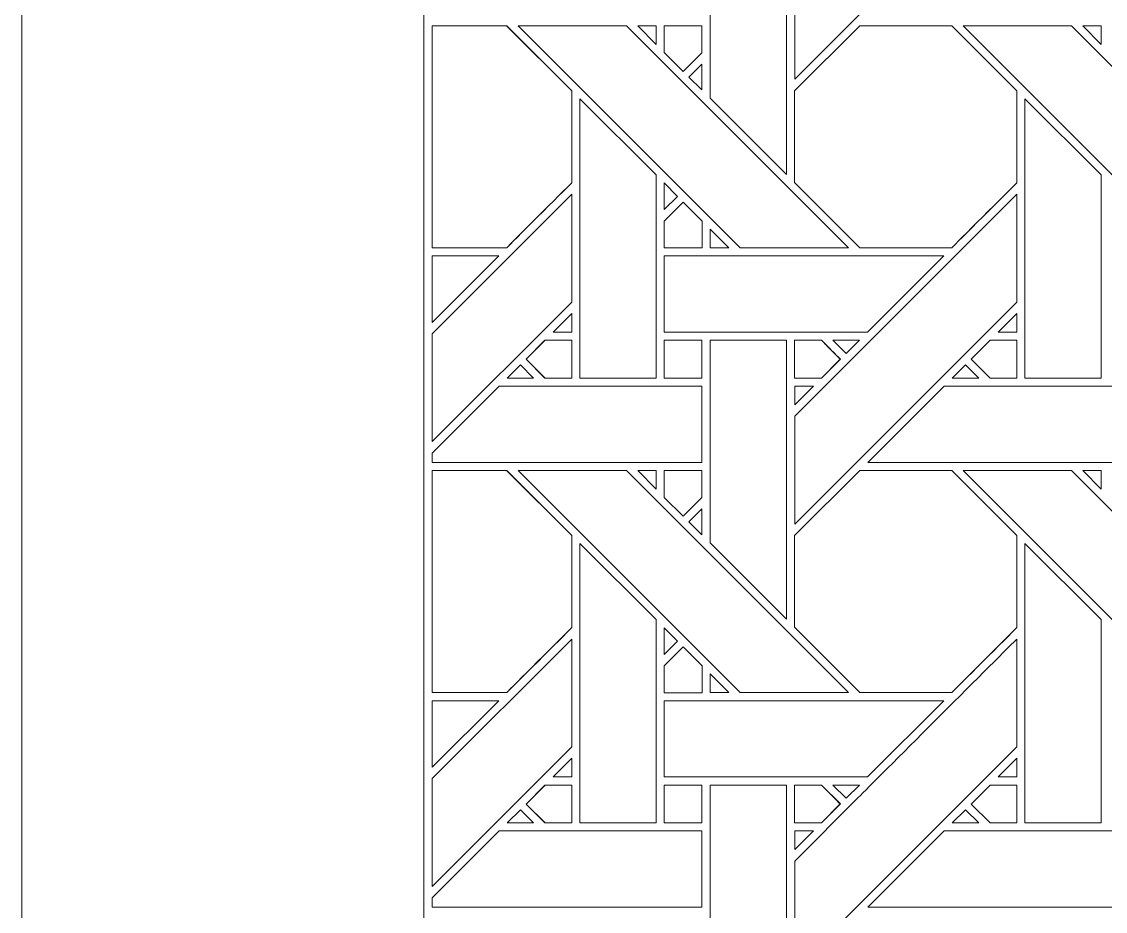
# Model space of a CAD drawing. Header units: inches. Extents: x 3.4 to 21.4, y 0.1 to 18.1.
# Drawn here: x 3.383 to 5.693, y 6.968 to 8.866 of the extents above; entities that cross this region are included whole.
import ezdxf

# ---------------------------------------------------------------- set-up
doc = ezdxf.new("R2010")
doc.units = ezdxf.units.IN
doc.header["$MEASUREMENT"] = 0
doc.layers.add('Design', color=7, linetype='Continuous', lineweight=0)

msp = doc.modelspace()

# ---------------------------------------------------------------- linework, layer by layer
at = {"layer": 'Design'}
for points, knots in [([(3.3829, 18.0948), (3.3829, 18.0948), (3.3829, 0.0948), (3.3829, 0.0948), (3.3829, 0.0948), (21.3829, 0.0948), (21.3829, 0.0948), (21.3829, 0.0948), (21.3829, 18.0948), (21.3829, 18.0948), (21.3829, 18.0948), (3.3829, 18.0948), (3.3829, 18.0948)], [0, 0, 0, 0, 1, 1, 1, 2, 2, 2, 3, 3, 3, 4, 4, 4, 4]), ([(4.2402, 17.2374), (4.2402, 17.2374), (4.2402, 0.9521), (4.2402, 0.9521), (4.2402, 0.9521), (20.5255, 0.9521), (20.5255, 0.9521), (20.5255, 0.9521), (20.5255, 17.2374), (20.5255, 17.2374), (20.5255, 17.2374), (4.2402, 17.2374), (4.2402, 17.2374)], [0, 0, 0, 0, 1, 1, 1, 2, 2, 2, 3, 3, 3, 4, 4, 4, 4]), ([(5.0306, 8.9731), (5.0306, 8.9731), (5.5042, 9.4467), (5.5042, 9.4467), (5.5042, 9.4467), (5.5042, 9.2166), (5.5042, 9.2166), (5.5042, 9.2166), (5.0306, 8.743), (5.0306, 8.743), (5.0306, 8.743), (5.0306, 8.9731), (5.0306, 8.9731)], [0, 0, 0, 0, 1, 1, 1, 2, 2, 2, 3, 3, 3, 4, 4, 4, 4]), ([(5.0134, 9.1352), (5.0134, 9.1352), (5.0134, 8.5401), (5.0134, 8.5401), (5.0134, 8.5401), (4.8505, 8.703), (4.8505, 8.703), (4.8505, 8.703), (4.8505, 9.1352), (4.8505, 9.1352), (4.8505, 9.1352), (5.0134, 9.1352), (5.0134, 9.1352)], [0, 0, 0, 0, 1, 1, 1, 2, 2, 2, 3, 3, 3, 4, 4, 4, 4]), ([(4.4166, 8.8573), (4.4166, 8.8573), (4.5554, 8.7186), (4.5554, 8.7186), (4.5554, 8.7186), (4.5554, 8.5224), (4.5554, 8.5224), (4.5376, 8.5044), (4.4256, 8.3927), (4.4167, 8.3837), (4.4167, 8.3837), (4.2579, 8.3837), (4.2579, 8.3837), (4.2579, 8.3837), (4.2579, 8.8573), (4.2579, 8.8573), (4.2579, 8.8573), (4.4166, 8.8573), (4.4166, 8.8573)], [0, 0, 0, 0, 1, 1, 1, 2, 2, 2, 3, 3, 3, 4, 4, 4, 5, 5, 5, 6, 6, 6, 6]), ([(4.4168, 8.8573), (4.4168, 8.8573), (4.5555, 8.7186), (4.5555, 8.7186), (4.5555, 8.7186), (4.5555, 8.5224), (4.5555, 8.5224), (4.5375, 8.5043), (4.4257, 8.3926), (4.4168, 8.3837), (4.4168, 8.3837), (4.2579, 8.3837), (4.2579, 8.3837), (4.2579, 8.3837), (4.2579, 8.8573), (4.2579, 8.8573), (4.2579, 8.8573), (4.4168, 8.8573), (4.4168, 8.8573)], [0, 0, 0, 0, 1, 1, 1, 2, 2, 2, 3, 3, 3, 4, 4, 4, 5, 5, 5, 6, 6, 6, 6]), ([(4.6719, 8.8573), (4.6719, 8.8573), (5.1456, 8.3837), (5.1456, 8.3837), (5.1456, 8.3837), (4.9145, 8.3837), (4.9145, 8.3837), (4.9145, 8.3837), (4.441, 8.8573), (4.441, 8.8573), (4.441, 8.8573), (4.6719, 8.8573), (4.6719, 8.8573)], [0, 0, 0, 0, 1, 1, 1, 2, 2, 2, 3, 3, 3, 4, 4, 4, 4]), ([(4.7355, 8.8573), (4.7355, 8.8573), (4.7355, 8.8175), (4.7355, 8.8175), (4.7355, 8.8175), (4.6961, 8.8573), (4.6961, 8.8573), (4.6961, 8.8573), (4.7355, 8.8573), (4.7355, 8.8573)], [0, 0, 0, 0, 1, 1, 1, 2, 2, 2, 3, 3, 3, 3]), ([(4.8328, 8.8573), (4.8328, 8.8573), (4.8328, 8.7997), (4.8328, 8.7997), (4.8328, 8.7997), (4.7929, 8.7598), (4.7929, 8.7598), (4.7929, 8.7598), (4.7526, 8.8001), (4.7526, 8.8001), (4.7526, 8.8001), (4.7526, 8.8573), (4.7526, 8.8573), (4.7526, 8.8573), (4.8328, 8.8573), (4.8328, 8.8573)], [0, 0, 0, 0, 1, 1, 1, 2, 2, 2, 3, 3, 3, 4, 4, 4, 5, 5, 5, 5]), ([(4.793, 8.7598), (4.793, 8.7598), (4.7527, 8.8001), (4.7527, 8.8001), (4.7527, 8.8001), (4.7527, 8.8573), (4.7527, 8.8573), (4.7527, 8.8573), (4.833, 8.8573), (4.833, 8.8573), (4.833, 8.8573), (4.833, 8.7997), (4.833, 8.7997), (4.833, 8.7997), (4.793, 8.7598), (4.793, 8.7598)], [0, 0, 0, 0, 1, 1, 1, 2, 2, 2, 3, 3, 3, 4, 4, 4, 5, 5, 5, 5]), ([(5.3655, 8.3837), (5.3655, 8.3837), (5.1698, 8.3837), (5.1698, 8.3837), (5.1698, 8.3837), (5.0305, 8.5229), (5.0305, 8.5229), (5.0305, 8.5229), (5.0305, 8.7186), (5.0305, 8.7186), (5.0305, 8.7186), (5.1692, 8.8573), (5.1692, 8.8573), (5.1692, 8.8573), (5.3654, 8.8573), (5.3654, 8.8573), (5.3654, 8.8573), (5.5042, 8.7186), (5.5042, 8.7186), (5.5042, 8.7186), (5.5042, 8.5224), (5.5042, 8.5224), (5.4864, 8.5044), (5.3745, 8.3927), (5.3655, 8.3837)], [0, 0, 0, 0, 1, 1, 1, 2, 2, 2, 3, 3, 3, 4, 4, 4, 5, 5, 5, 6, 6, 6, 7, 7, 7, 8, 8, 8, 8]), ([(5.0305, 8.7186), (5.0305, 8.7186), (5.1692, 8.8573), (5.1692, 8.8573), (5.1692, 8.8573), (5.3654, 8.8573), (5.3654, 8.8573), (5.3654, 8.8573), (5.5042, 8.7186), (5.5042, 8.7186), (5.5042, 8.7186), (5.5042, 8.5224), (5.5042, 8.5224), (5.4863, 8.5043), (5.3744, 8.3926), (5.3655, 8.3837), (5.3655, 8.3837), (5.1698, 8.3837), (5.1698, 8.3837), (5.1698, 8.3837), (5.0305, 8.5229), (5.0305, 8.5229), (5.0305, 8.5229), (5.0305, 8.7186), (5.0305, 8.7186)], [0, 0, 0, 0, 1, 1, 1, 2, 2, 2, 3, 3, 3, 4, 4, 4, 5, 5, 5, 6, 6, 6, 7, 7, 7, 8, 8, 8, 8]), ([(5.6207, 8.8573), (5.6207, 8.8573), (6.0943, 8.3837), (6.0943, 8.3837), (6.0943, 8.3837), (5.8633, 8.3837), (5.8633, 8.3837), (5.8633, 8.3837), (5.3897, 8.8573), (5.3897, 8.8573), (5.3897, 8.8573), (5.6207, 8.8573), (5.6207, 8.8573)], [0, 0, 0, 0, 1, 1, 1, 2, 2, 2, 3, 3, 3, 4, 4, 4, 4]), ([(5.6842, 8.8573), (5.6842, 8.8573), (5.6842, 8.8175), (5.6842, 8.8175), (5.6842, 8.8175), (5.6448, 8.8573), (5.6448, 8.8573), (5.6448, 8.8573), (5.6842, 8.8573), (5.6842, 8.8573)], [0, 0, 0, 0, 1, 1, 1, 2, 2, 2, 3, 3, 3, 3]), ([(4.833, 8.7755), (4.833, 8.7755), (4.833, 8.7203), (4.833, 8.7203), (4.833, 8.7203), (4.8052, 8.7477), (4.8052, 8.7477), (4.8052, 8.7477), (4.833, 8.7755), (4.833, 8.7755)], [0, 0, 0, 0, 1, 1, 1, 2, 2, 2, 3, 3, 3, 3]), ([(4.7354, 8.5394), (4.7354, 8.5394), (4.7354, 8.1057), (4.7354, 8.1057), (4.7354, 8.1057), (4.5727, 8.1057), (4.5727, 8.1057), (4.5727, 8.1057), (4.5727, 8.7015), (4.5727, 8.7015), (4.5727, 8.7015), (4.7354, 8.5394), (4.7354, 8.5394)], [0, 0, 0, 0, 1, 1, 1, 2, 2, 2, 3, 3, 3, 4, 4, 4, 4]), ([(5.6841, 8.5394), (5.6841, 8.5394), (5.6841, 8.1057), (5.6841, 8.1057), (5.6841, 8.1057), (5.5214, 8.1057), (5.5214, 8.1057), (5.5214, 8.1057), (5.5214, 8.7015), (5.5214, 8.7015), (5.5214, 8.7015), (5.6841, 8.5394), (5.6841, 8.5394)], [0, 0, 0, 0, 1, 1, 1, 2, 2, 2, 3, 3, 3, 4, 4, 4, 4]), ([(4.7527, 8.4651), (4.7527, 8.4651), (4.7527, 8.5219), (4.7527, 8.5219), (4.7527, 8.5219), (4.7809, 8.4933), (4.7809, 8.4933), (4.7809, 8.4933), (4.7527, 8.4651), (4.7527, 8.4651)], [0, 0, 0, 0, 1, 1, 1, 2, 2, 2, 3, 3, 3, 3]), ([(4.5555, 8.498), (4.5555, 8.498), (4.5555, 8.2679), (4.5555, 8.2679), (4.5555, 8.2679), (4.2579, 7.9703), (4.2579, 7.9703), (4.2579, 7.9703), (4.2579, 8.2002), (4.2579, 8.2002), (4.2579, 8.2002), (4.5555, 8.498), (4.5555, 8.498)], [0, 0, 0, 0, 1, 1, 1, 2, 2, 2, 3, 3, 3, 4, 4, 4, 4]), ([(4.7526, 8.3835), (4.7526, 8.3835), (4.7526, 8.4407), (4.7526, 8.4407), (4.7526, 8.4407), (4.7929, 8.4811), (4.7929, 8.4811), (4.7929, 8.4811), (4.8332, 8.4407), (4.8332, 8.4407), (4.8332, 8.4407), (4.8332, 8.3835), (4.8332, 8.3835), (4.8332, 8.3835), (4.7526, 8.3835), (4.7526, 8.3835)], [0, 0, 0, 0, 1, 1, 1, 2, 2, 2, 3, 3, 3, 4, 4, 4, 5, 5, 5, 5]), ([(4.7931, 8.4811), (4.7931, 8.4811), (4.8334, 8.4407), (4.8334, 8.4407), (4.8334, 8.4407), (4.8334, 8.3834), (4.8334, 8.3834), (4.8334, 8.3834), (4.7527, 8.3834), (4.7527, 8.3834), (4.7527, 8.3834), (4.7527, 8.4407), (4.7527, 8.4407), (4.7527, 8.4407), (4.7931, 8.4811), (4.7931, 8.4811)], [0, 0, 0, 0, 1, 1, 1, 2, 2, 2, 3, 3, 3, 4, 4, 4, 5, 5, 5, 5]), ([(5.0306, 8.0244), (5.0306, 8.0244), (5.5042, 8.498), (5.5042, 8.498), (5.5042, 8.498), (5.5042, 8.2679), (5.5042, 8.2679), (5.5042, 8.2679), (5.0306, 7.7943), (5.0306, 7.7943), (5.0306, 7.7943), (5.0306, 8.0244), (5.0306, 8.0244)], [0, 0, 0, 0, 1, 1, 1, 2, 2, 2, 3, 3, 3, 4, 4, 4, 4]), ([(4.8506, 8.3837), (4.8506, 8.3837), (4.8506, 8.4235), (4.8506, 8.4235), (4.8506, 8.4235), (4.8903, 8.3837), (4.8903, 8.3837), (4.8903, 8.3837), (4.8506, 8.3837), (4.8506, 8.3837)], [0, 0, 0, 0, 1, 1, 1, 2, 2, 2, 3, 3, 3, 3]), ([(4.3997, 8.3664), (4.3997, 8.3664), (4.2579, 8.2246), (4.2579, 8.2246), (4.2579, 8.2246), (4.2579, 8.3664), (4.2579, 8.3664), (4.2579, 8.3664), (4.3997, 8.3664), (4.3997, 8.3664)], [0, 0, 0, 0, 1, 1, 1, 2, 2, 2, 3, 3, 3, 3]), ([(4.7527, 8.2037), (4.7527, 8.2037), (4.7527, 8.3664), (4.7527, 8.3664), (4.7527, 8.3664), (5.3484, 8.3664), (5.3484, 8.3664), (5.3484, 8.3664), (5.1857, 8.2037), (5.1857, 8.2037), (5.1857, 8.2037), (4.7527, 8.2037), (4.7527, 8.2037)], [0, 0, 0, 0, 1, 1, 1, 2, 2, 2, 3, 3, 3, 4, 4, 4, 4]), ([(4.5158, 8.2038), (4.5158, 8.2038), (4.5555, 8.2435), (4.5555, 8.2435), (4.5555, 8.2435), (4.5555, 8.2038), (4.5555, 8.2038), (4.5555, 8.2038), (4.5158, 8.2038), (4.5158, 8.2038)], [0, 0, 0, 0, 1, 1, 1, 2, 2, 2, 3, 3, 3, 3]), ([(5.4645, 8.2038), (5.4645, 8.2038), (5.5042, 8.2435), (5.5042, 8.2435), (5.5042, 8.2435), (5.5042, 8.2038), (5.5042, 8.2038), (5.5042, 8.2038), (5.4645, 8.2038), (5.4645, 8.2038)], [0, 0, 0, 0, 1, 1, 1, 2, 2, 2, 3, 3, 3, 3]), ([(4.4983, 8.1057), (4.4983, 8.1057), (4.4579, 8.1461), (4.4579, 8.1461), (4.4579, 8.1461), (4.4983, 8.1865), (4.4983, 8.1865), (4.4983, 8.1865), (4.5554, 8.1865), (4.5554, 8.1865), (4.5554, 8.1865), (4.5554, 8.1057), (4.5554, 8.1057), (4.5554, 8.1057), (4.4983, 8.1057), (4.4983, 8.1057)], [0, 0, 0, 0, 1, 1, 1, 2, 2, 2, 3, 3, 3, 4, 4, 4, 5, 5, 5, 5]), ([(4.5555, 8.1865), (4.5555, 8.1865), (4.5555, 8.1057), (4.5555, 8.1057), (4.5555, 8.1057), (4.4984, 8.1057), (4.4984, 8.1057), (4.4984, 8.1057), (4.4581, 8.1461), (4.4581, 8.1461), (4.4581, 8.1461), (4.4985, 8.1865), (4.4985, 8.1865), (4.4985, 8.1865), (4.5555, 8.1865), (4.5555, 8.1865)], [0, 0, 0, 0, 1, 1, 1, 2, 2, 2, 3, 3, 3, 4, 4, 4, 5, 5, 5, 5]), ([(4.7526, 8.1865), (4.7526, 8.1865), (4.8328, 8.1865), (4.8328, 8.1865), (4.8328, 8.1865), (4.8328, 8.1057), (4.8328, 8.1057), (4.8328, 8.1057), (4.7526, 8.1057), (4.7526, 8.1057), (4.7526, 8.1057), (4.7526, 8.1865), (4.7526, 8.1865)], [0, 0, 0, 0, 1, 1, 1, 2, 2, 2, 3, 3, 3, 4, 4, 4, 4]), ([(4.833, 8.1865), (4.833, 8.1865), (4.833, 8.1057), (4.833, 8.1057), (4.833, 8.1057), (4.7527, 8.1057), (4.7527, 8.1057), (4.7527, 8.1057), (4.7527, 8.1865), (4.7527, 8.1865), (4.7527, 8.1865), (4.833, 8.1865), (4.833, 8.1865)], [0, 0, 0, 0, 1, 1, 1, 2, 2, 2, 3, 3, 3, 4, 4, 4, 4]), ([(5.0134, 8.1865), (5.0134, 8.1865), (5.0134, 7.5914), (5.0134, 7.5914), (5.0134, 7.5914), (4.8505, 7.7543), (4.8505, 7.7543), (4.8505, 7.7543), (4.8505, 8.1865), (4.8505, 8.1865), (4.8505, 8.1865), (5.0134, 8.1865), (5.0134, 8.1865)], [0, 0, 0, 0, 1, 1, 1, 2, 2, 2, 3, 3, 3, 4, 4, 4, 4]), ([(5.0305, 8.1057), (5.0305, 8.1057), (5.0305, 8.1865), (5.0305, 8.1865), (5.0305, 8.1865), (5.0876, 8.1865), (5.0876, 8.1865), (5.0927, 8.1813), (5.1234, 8.1505), (5.1278, 8.1461), (5.1278, 8.1461), (5.0875, 8.1057), (5.0875, 8.1057), (5.0875, 8.1057), (5.0305, 8.1057), (5.0305, 8.1057)], [0, 0, 0, 0, 1, 1, 1, 2, 2, 2, 3, 3, 3, 4, 4, 4, 5, 5, 5, 5]), ([(5.1136, 8.1605), (5.1136, 8.1605), (5.128, 8.1461), (5.128, 8.1461), (5.128, 8.1461), (5.0875, 8.1057), (5.0875, 8.1057), (5.0875, 8.1057), (5.0305, 8.1057), (5.0305, 8.1057), (5.0305, 8.1057), (5.0305, 8.1865), (5.0305, 8.1865), (5.0305, 8.1865), (5.0876, 8.1865), (5.0876, 8.1865), (5.0932, 8.1809), (5.1039, 8.1702), (5.1136, 8.1605)], [0, 0, 0, 0, 1, 1, 1, 2, 2, 2, 3, 3, 3, 4, 4, 4, 5, 5, 5, 6, 6, 6, 6]), ([(5.112, 8.1865), (5.112, 8.1865), (5.1685, 8.1865), (5.1685, 8.1865), (5.1685, 8.1865), (5.1402, 8.1583), (5.1402, 8.1583), (5.1402, 8.1583), (5.112, 8.1865), (5.112, 8.1865)], [0, 0, 0, 0, 1, 1, 1, 2, 2, 2, 3, 3, 3, 3]), ([(5.4471, 8.1057), (5.4471, 8.1057), (5.4067, 8.1461), (5.4067, 8.1461), (5.4067, 8.1461), (5.4471, 8.1865), (5.4471, 8.1865), (5.4471, 8.1865), (5.5042, 8.1865), (5.5042, 8.1865), (5.5042, 8.1865), (5.5042, 8.1057), (5.5042, 8.1057), (5.5042, 8.1057), (5.4471, 8.1057), (5.4471, 8.1057)], [0, 0, 0, 0, 1, 1, 1, 2, 2, 2, 3, 3, 3, 4, 4, 4, 5, 5, 5, 5]), ([(5.4067, 8.1461), (5.4067, 8.1461), (5.4471, 8.1865), (5.4471, 8.1865), (5.4471, 8.1865), (5.5042, 8.1865), (5.5042, 8.1865), (5.5042, 8.1865), (5.5042, 8.1057), (5.5042, 8.1057), (5.5042, 8.1057), (5.4471, 8.1057), (5.4471, 8.1057), (5.4471, 8.1057), (5.4067, 8.1461), (5.4067, 8.1461)], [0, 0, 0, 0, 1, 1, 1, 2, 2, 2, 3, 3, 3, 4, 4, 4, 5, 5, 5, 5]), ([(4.4742, 8.1057), (4.4742, 8.1057), (4.4177, 8.1057), (4.4177, 8.1057), (4.4177, 8.1057), (4.4459, 8.1339), (4.4459, 8.1339), (4.4459, 8.1339), (4.4742, 8.1057), (4.4742, 8.1057)], [0, 0, 0, 0, 1, 1, 1, 2, 2, 2, 3, 3, 3, 3]), ([(5.4229, 8.1057), (5.4229, 8.1057), (5.3664, 8.1057), (5.3664, 8.1057), (5.3664, 8.1057), (5.3947, 8.1339), (5.3947, 8.1339), (5.3947, 8.1339), (5.4229, 8.1057), (5.4229, 8.1057)], [0, 0, 0, 0, 1, 1, 1, 2, 2, 2, 3, 3, 3, 3]), ([(4.2579, 7.9459), (4.2579, 7.9459), (4.4005, 8.0885), (4.4005, 8.0885), (4.4005, 8.0885), (4.833, 8.0885), (4.833, 8.0885), (4.833, 8.0885), (4.833, 7.9257), (4.833, 7.9257), (4.833, 7.9257), (4.2579, 7.9257), (4.2579, 7.9257), (4.2579, 7.9257), (4.2579, 7.9459), (4.2579, 7.9459)], [0, 0, 0, 0, 1, 1, 1, 2, 2, 2, 3, 3, 3, 4, 4, 4, 5, 5, 5, 5]), ([(5.0704, 8.0885), (5.0704, 8.0885), (5.0306, 8.0487), (5.0306, 8.0487), (5.0306, 8.0487), (5.0306, 8.0885), (5.0306, 8.0885), (5.0306, 8.0885), (5.0704, 8.0885), (5.0704, 8.0885)], [0, 0, 0, 0, 1, 1, 1, 2, 2, 2, 3, 3, 3, 3]), ([(5.3493, 8.0885), (5.3493, 8.0885), (5.7817, 8.0885), (5.7817, 8.0885), (5.7817, 8.0885), (5.7817, 7.9257), (5.7817, 7.9257), (5.7817, 7.9257), (5.1864, 7.9257), (5.1864, 7.9257), (5.1864, 7.9257), (5.3493, 8.0885), (5.3493, 8.0885)], [0, 0, 0, 0, 1, 1, 1, 2, 2, 2, 3, 3, 3, 4, 4, 4, 4]), ([(4.4166, 7.9086), (4.4166, 7.9086), (4.5554, 7.7699), (4.5554, 7.7699), (4.5554, 7.7699), (4.5554, 7.5736), (4.5554, 7.5736), (4.5376, 7.5557), (4.4256, 7.444), (4.4167, 7.435), (4.4167, 7.435), (4.2579, 7.435), (4.2579, 7.435), (4.2579, 7.435), (4.2579, 7.9086), (4.2579, 7.9086), (4.2579, 7.9086), (4.4166, 7.9086), (4.4166, 7.9086)], [0, 0, 0, 0, 1, 1, 1, 2, 2, 2, 3, 3, 3, 4, 4, 4, 5, 5, 5, 6, 6, 6, 6]), ([(4.4168, 7.9086), (4.4168, 7.9086), (4.5555, 7.7699), (4.5555, 7.7699), (4.5555, 7.7699), (4.5555, 7.5737), (4.5555, 7.5737), (4.5376, 7.5556), (4.4257, 7.4439), (4.4168, 7.435), (4.4168, 7.435), (4.2579, 7.435), (4.2579, 7.435), (4.2579, 7.435), (4.2579, 7.9086), (4.2579, 7.9086), (4.2579, 7.9086), (4.4168, 7.9086), (4.4168, 7.9086)], [0, 0, 0, 0, 1, 1, 1, 2, 2, 2, 3, 3, 3, 4, 4, 4, 5, 5, 5, 6, 6, 6, 6]), ([(4.6719, 7.9086), (4.6719, 7.9086), (5.1456, 7.435), (5.1456, 7.435), (5.1456, 7.435), (4.9145, 7.435), (4.9145, 7.435), (4.9145, 7.435), (4.441, 7.9086), (4.441, 7.9086), (4.441, 7.9086), (4.6719, 7.9086), (4.6719, 7.9086)], [0, 0, 0, 0, 1, 1, 1, 2, 2, 2, 3, 3, 3, 4, 4, 4, 4]), ([(4.7355, 7.9086), (4.7355, 7.9086), (4.7355, 7.8688), (4.7355, 7.8688), (4.7355, 7.8688), (4.6961, 7.9086), (4.6961, 7.9086), (4.6961, 7.9086), (4.7355, 7.9086), (4.7355, 7.9086)], [0, 0, 0, 0, 1, 1, 1, 2, 2, 2, 3, 3, 3, 3]), ([(4.8328, 7.9086), (4.8328, 7.9086), (4.8328, 7.851), (4.8328, 7.851), (4.8328, 7.851), (4.7929, 7.811), (4.7929, 7.811), (4.7929, 7.811), (4.7526, 7.8514), (4.7526, 7.8514), (4.7526, 7.8514), (4.7526, 7.9086), (4.7526, 7.9086), (4.7526, 7.9086), (4.8328, 7.9086), (4.8328, 7.9086)], [0, 0, 0, 0, 1, 1, 1, 2, 2, 2, 3, 3, 3, 4, 4, 4, 5, 5, 5, 5]), ([(4.793, 7.8111), (4.793, 7.8111), (4.7527, 7.8514), (4.7527, 7.8514), (4.7527, 7.8514), (4.7527, 7.9086), (4.7527, 7.9086), (4.7527, 7.9086), (4.833, 7.9086), (4.833, 7.9086), (4.833, 7.9086), (4.833, 7.851), (4.833, 7.851), (4.833, 7.851), (4.793, 7.8111), (4.793, 7.8111)], [0, 0, 0, 0, 1, 1, 1, 2, 2, 2, 3, 3, 3, 4, 4, 4, 5, 5, 5, 5]), ([(5.0305, 7.5742), (5.0305, 7.5742), (5.0305, 7.7699), (5.0305, 7.7699), (5.0305, 7.7699), (5.1692, 7.9086), (5.1692, 7.9086), (5.1692, 7.9086), (5.3654, 7.9086), (5.3654, 7.9086), (5.3654, 7.9086), (5.5042, 7.7699), (5.5042, 7.7699), (5.5042, 7.7699), (5.5042, 7.5737), (5.5042, 7.5737), (5.4864, 7.5557), (5.3744, 7.444), (5.3655, 7.435), (5.3655, 7.435), (5.1697, 7.435), (5.1697, 7.435), (5.1697, 7.435), (5.0305, 7.5742), (5.0305, 7.5742)], [0, 0, 0, 0, 1, 1, 1, 2, 2, 2, 3, 3, 3, 4, 4, 4, 5, 5, 5, 6, 6, 6, 7, 7, 7, 8, 8, 8, 8]), ([(5.0305, 7.7699), (5.0305, 7.7699), (5.1692, 7.9086), (5.1692, 7.9086), (5.1692, 7.9086), (5.3654, 7.9086), (5.3654, 7.9086), (5.3654, 7.9086), (5.5042, 7.7699), (5.5042, 7.7699), (5.5042, 7.7699), (5.5042, 7.5737), (5.5042, 7.5737), (5.4859, 7.5553), (5.3741, 7.4436), (5.3655, 7.435), (5.3655, 7.435), (5.1698, 7.435), (5.1698, 7.435), (5.1698, 7.435), (5.0305, 7.5742), (5.0305, 7.5742), (5.0305, 7.5742), (5.0305, 7.7699), (5.0305, 7.7699)], [0, 0, 0, 0, 1, 1, 1, 2, 2, 2, 3, 3, 3, 4, 4, 4, 5, 5, 5, 6, 6, 6, 7, 7, 7, 8, 8, 8, 8]), ([(5.6207, 7.9086), (5.6207, 7.9086), (6.0943, 7.435), (6.0943, 7.435), (6.0943, 7.435), (5.8633, 7.435), (5.8633, 7.435), (5.8633, 7.435), (5.3897, 7.9086), (5.3897, 7.9086), (5.3897, 7.9086), (5.6207, 7.9086), (5.6207, 7.9086)], [0, 0, 0, 0, 1, 1, 1, 2, 2, 2, 3, 3, 3, 4, 4, 4, 4]), ([(5.6842, 7.9086), (5.6842, 7.9086), (5.6842, 7.8688), (5.6842, 7.8688), (5.6842, 7.8688), (5.6448, 7.9086), (5.6448, 7.9086), (5.6448, 7.9086), (5.6842, 7.9086), (5.6842, 7.9086)], [0, 0, 0, 0, 1, 1, 1, 2, 2, 2, 3, 3, 3, 3]), ([(4.833, 7.8268), (4.833, 7.8268), (4.833, 7.7716), (4.833, 7.7716), (4.833, 7.7716), (4.8052, 7.799), (4.8052, 7.799), (4.8052, 7.799), (4.833, 7.8268), (4.833, 7.8268)], [0, 0, 0, 0, 1, 1, 1, 2, 2, 2, 3, 3, 3, 3]), ([(4.7354, 7.5906), (4.7354, 7.5906), (4.7354, 7.157), (4.7354, 7.157), (4.7354, 7.157), (4.5727, 7.157), (4.5727, 7.157), (4.5727, 7.157), (4.5727, 7.7528), (4.5727, 7.7528), (4.5727, 7.7528), (4.7354, 7.5906), (4.7354, 7.5906)], [0, 0, 0, 0, 1, 1, 1, 2, 2, 2, 3, 3, 3, 4, 4, 4, 4]), ([(5.6841, 7.5906), (5.6841, 7.5906), (5.6841, 7.157), (5.6841, 7.157), (5.6841, 7.157), (5.5214, 7.157), (5.5214, 7.157), (5.5214, 7.157), (5.5214, 7.7528), (5.5214, 7.7528), (5.5214, 7.7528), (5.6841, 7.5906), (5.6841, 7.5906)], [0, 0, 0, 0, 1, 1, 1, 2, 2, 2, 3, 3, 3, 4, 4, 4, 4]), ([(4.7527, 7.5164), (4.7527, 7.5164), (4.7527, 7.5732), (4.7527, 7.5732), (4.7527, 7.5732), (4.7809, 7.5446), (4.7809, 7.5446), (4.7809, 7.5446), (4.7527, 7.5164), (4.7527, 7.5164)], [0, 0, 0, 0, 1, 1, 1, 2, 2, 2, 3, 3, 3, 3]), ([(4.5555, 7.5492), (4.5555, 7.5492), (4.5555, 7.3192), (4.5555, 7.3192), (4.5555, 7.3192), (4.2579, 7.0215), (4.2579, 7.0215), (4.2579, 7.0215), (4.2579, 7.2515), (4.2579, 7.2515), (4.2579, 7.2515), (4.5555, 7.5492), (4.5555, 7.5492)], [0, 0, 0, 0, 1, 1, 1, 2, 2, 2, 3, 3, 3, 4, 4, 4, 4]), ([(4.7526, 7.4347), (4.7526, 7.4347), (4.7526, 7.492), (4.7526, 7.492), (4.7526, 7.492), (4.7929, 7.5323), (4.7929, 7.5323), (4.7929, 7.5323), (4.8332, 7.492), (4.8332, 7.492), (4.8332, 7.492), (4.8332, 7.4347), (4.8332, 7.4347), (4.8332, 7.4347), (4.7526, 7.4347), (4.7526, 7.4347)], [0, 0, 0, 0, 1, 1, 1, 2, 2, 2, 3, 3, 3, 4, 4, 4, 5, 5, 5, 5]), ([(4.7931, 7.5323), (4.7931, 7.5323), (4.8334, 7.492), (4.8334, 7.492), (4.8334, 7.492), (4.8334, 7.4347), (4.8334, 7.4347), (4.8334, 7.4347), (4.7527, 7.4347), (4.7527, 7.4347), (4.7527, 7.4347), (4.7527, 7.492), (4.7527, 7.492), (4.7527, 7.492), (4.7931, 7.5323), (4.7931, 7.5323)], [0, 0, 0, 0, 1, 1, 1, 2, 2, 2, 3, 3, 3, 4, 4, 4, 5, 5, 5, 5]), ([(5.1662, 7.2113), (5.2075, 7.2523), (5.4477, 7.4927), (5.5042, 7.5492), (5.5042, 7.5492), (5.5042, 7.3192), (5.5042, 7.3192), (5.5042, 7.3192), (5.0306, 6.8455), (5.0306, 6.8455), (5.0306, 6.8455), (5.0306, 7.0756), (5.0306, 7.0756), (5.0306, 7.0756), (5.1662, 7.2113), (5.1662, 7.2113)], [0, 0, 0, 0, 1, 1, 1, 2, 2, 2, 3, 3, 3, 4, 4, 4, 5, 5, 5, 5]), ([(4.8506, 7.4349), (4.8506, 7.4349), (4.8506, 7.4747), (4.8506, 7.4747), (4.8506, 7.4747), (4.8904, 7.4349), (4.8904, 7.4349), (4.8904, 7.4349), (4.8506, 7.4349), (4.8506, 7.4349)], [0, 0, 0, 0, 1, 1, 1, 2, 2, 2, 3, 3, 3, 3]), ([(4.3997, 7.4177), (4.3997, 7.4177), (4.2579, 7.2759), (4.2579, 7.2759), (4.2579, 7.2759), (4.2579, 7.4177), (4.2579, 7.4177), (4.2579, 7.4177), (4.3997, 7.4177), (4.3997, 7.4177)], [0, 0, 0, 0, 1, 1, 1, 2, 2, 2, 3, 3, 3, 3]), ([(4.7527, 7.255), (4.7527, 7.255), (4.7527, 7.4177), (4.7527, 7.4177), (4.7527, 7.4177), (5.3484, 7.4177), (5.3484, 7.4177), (5.3484, 7.4177), (5.1857, 7.255), (5.1857, 7.255), (5.1857, 7.255), (4.7527, 7.255), (4.7527, 7.255)], [0, 0, 0, 0, 1, 1, 1, 2, 2, 2, 3, 3, 3, 4, 4, 4, 4]), ([(4.5157, 7.255), (4.5157, 7.255), (4.5555, 7.2948), (4.5555, 7.2948), (4.5555, 7.2948), (4.5555, 7.255), (4.5555, 7.255), (4.5555, 7.255), (4.5157, 7.255), (4.5157, 7.255)], [0, 0, 0, 0, 1, 1, 1, 2, 2, 2, 3, 3, 3, 3]), ([(5.4645, 7.255), (5.4645, 7.255), (5.5042, 7.2948), (5.5042, 7.2948), (5.5042, 7.2948), (5.5042, 7.255), (5.5042, 7.255), (5.5042, 7.255), (5.4645, 7.255), (5.4645, 7.255)], [0, 0, 0, 0, 1, 1, 1, 2, 2, 2, 3, 3, 3, 3]), ([(4.4983, 7.1569), (4.4983, 7.1569), (4.4579, 7.1973), (4.4579, 7.1973), (4.4579, 7.1973), (4.4983, 7.2377), (4.4983, 7.2377), (4.4983, 7.2377), (4.5554, 7.2377), (4.5554, 7.2377), (4.5554, 7.2377), (4.5554, 7.1569), (4.5554, 7.1569), (4.5554, 7.1569), (4.4983, 7.1569), (4.4983, 7.1569)], [0, 0, 0, 0, 1, 1, 1, 2, 2, 2, 3, 3, 3, 4, 4, 4, 5, 5, 5, 5]), ([(4.5555, 7.2378), (4.5555, 7.2378), (4.5555, 7.157), (4.5555, 7.157), (4.5555, 7.157), (4.4984, 7.157), (4.4984, 7.157), (4.4984, 7.157), (4.4581, 7.1973), (4.4581, 7.1973), (4.4581, 7.1973), (4.4985, 7.2378), (4.4985, 7.2378), (4.4985, 7.2378), (4.5555, 7.2378), (4.5555, 7.2378)], [0, 0, 0, 0, 1, 1, 1, 2, 2, 2, 3, 3, 3, 4, 4, 4, 5, 5, 5, 5]), ([(4.7526, 7.2377), (4.7526, 7.2377), (4.8328, 7.2377), (4.8328, 7.2377), (4.8328, 7.2377), (4.8328, 7.1569), (4.8328, 7.1569), (4.8328, 7.1569), (4.7526, 7.1569), (4.7526, 7.1569), (4.7526, 7.1569), (4.7526, 7.2377), (4.7526, 7.2377)], [0, 0, 0, 0, 1, 1, 1, 2, 2, 2, 3, 3, 3, 4, 4, 4, 4]), ([(4.833, 7.2377), (4.833, 7.2377), (4.833, 7.157), (4.833, 7.157), (4.833, 7.157), (4.7527, 7.157), (4.7527, 7.157), (4.7527, 7.157), (4.7527, 7.2377), (4.7527, 7.2377), (4.7527, 7.2377), (4.833, 7.2377), (4.833, 7.2377)], [0, 0, 0, 0, 1, 1, 1, 2, 2, 2, 3, 3, 3, 4, 4, 4, 4]), ([(5.0134, 7.2377), (5.0134, 7.2377), (5.0134, 6.6426), (5.0134, 6.6426), (5.0134, 6.6426), (4.8505, 6.8055), (4.8505, 6.8055), (4.8505, 6.8055), (4.8505, 7.2377), (4.8505, 7.2377), (4.8505, 7.2377), (5.0134, 7.2377), (5.0134, 7.2377)], [0, 0, 0, 0, 1, 1, 1, 2, 2, 2, 3, 3, 3, 4, 4, 4, 4]), ([(5.1278, 7.1974), (5.1278, 7.1974), (5.0875, 7.1569), (5.0875, 7.1569), (5.0875, 7.1569), (5.0305, 7.1569), (5.0305, 7.1569), (5.0305, 7.1569), (5.0305, 7.2377), (5.0305, 7.2377), (5.0305, 7.2377), (5.0876, 7.2377), (5.0876, 7.2377), (5.0927, 7.2326), (5.1234, 7.2018), (5.1278, 7.1974)], [0, 0, 0, 0, 1, 1, 1, 2, 2, 2, 3, 3, 3, 4, 4, 4, 5, 5, 5, 5]), ([(5.0305, 7.2377), (5.0305, 7.2377), (5.0876, 7.2377), (5.0876, 7.2377), (5.0876, 7.2377), (5.128, 7.1974), (5.128, 7.1974), (5.128, 7.1974), (5.0875, 7.1569), (5.0875, 7.1569), (5.0875, 7.1569), (5.0305, 7.1569), (5.0305, 7.1569), (5.0305, 7.1569), (5.0305, 7.2377), (5.0305, 7.2377)], [0, 0, 0, 0, 1, 1, 1, 2, 2, 2, 3, 3, 3, 4, 4, 4, 5, 5, 5, 5]), ([(5.1402, 7.2096), (5.1402, 7.2096), (5.112, 7.2377), (5.112, 7.2377), (5.112, 7.2377), (5.1685, 7.2377), (5.1685, 7.2377), (5.1685, 7.2377), (5.1402, 7.2096), (5.1402, 7.2096)], [0, 0, 0, 0, 1, 1, 1, 2, 2, 2, 3, 3, 3, 3]), ([(5.4471, 7.1569), (5.4471, 7.1569), (5.4066, 7.1973), (5.4066, 7.1973), (5.4066, 7.1973), (5.4471, 7.2377), (5.4471, 7.2377), (5.4471, 7.2377), (5.5042, 7.2377), (5.5042, 7.2377), (5.5042, 7.2377), (5.5042, 7.1569), (5.5042, 7.1569), (5.5042, 7.1569), (5.4471, 7.1569), (5.4471, 7.1569)], [0, 0, 0, 0, 1, 1, 1, 2, 2, 2, 3, 3, 3, 4, 4, 4, 5, 5, 5, 5]), ([(5.4068, 7.1973), (5.4068, 7.1973), (5.4471, 7.2377), (5.4471, 7.2377), (5.4471, 7.2377), (5.5042, 7.2377), (5.5042, 7.2377), (5.5042, 7.2377), (5.5042, 7.1569), (5.5042, 7.1569), (5.5042, 7.1569), (5.4471, 7.1569), (5.4471, 7.1569), (5.4471, 7.1569), (5.4068, 7.1973), (5.4068, 7.1973)], [0, 0, 0, 0, 1, 1, 1, 2, 2, 2, 3, 3, 3, 4, 4, 4, 5, 5, 5, 5]), ([(4.4742, 7.157), (4.4742, 7.157), (4.4177, 7.157), (4.4177, 7.157), (4.4177, 7.157), (4.4459, 7.1852), (4.4459, 7.1852), (4.4459, 7.1852), (4.4742, 7.157), (4.4742, 7.157)], [0, 0, 0, 0, 1, 1, 1, 2, 2, 2, 3, 3, 3, 3]), ([(5.4229, 7.157), (5.4229, 7.157), (5.3664, 7.157), (5.3664, 7.157), (5.3664, 7.157), (5.3947, 7.1852), (5.3947, 7.1852), (5.3947, 7.1852), (5.4229, 7.157), (5.4229, 7.157)], [0, 0, 0, 0, 1, 1, 1, 2, 2, 2, 3, 3, 3, 3]), ([(4.2579, 6.9972), (4.2579, 6.9972), (4.4005, 7.1398), (4.4005, 7.1398), (4.4005, 7.1398), (4.833, 7.1398), (4.833, 7.1398), (4.833, 7.1398), (4.833, 6.977), (4.833, 6.977), (4.833, 6.977), (4.2579, 6.977), (4.2579, 6.977), (4.2579, 6.977), (4.2579, 6.9972), (4.2579, 6.9972)], [0, 0, 0, 0, 1, 1, 1, 2, 2, 2, 3, 3, 3, 4, 4, 4, 5, 5, 5, 5]), ([(5.0306, 7.1), (5.0306, 7.1), (5.0306, 7.1398), (5.0306, 7.1398), (5.0306, 7.1398), (5.0704, 7.1398), (5.0704, 7.1398), (5.0704, 7.1398), (5.0306, 7.1), (5.0306, 7.1)], [0, 0, 0, 0, 1, 1, 1, 2, 2, 2, 3, 3, 3, 3]), ([(5.3493, 7.1398), (5.3493, 7.1398), (5.7817, 7.1398), (5.7817, 7.1398), (5.7817, 7.1398), (5.7817, 6.977), (5.7817, 6.977), (5.7817, 6.977), (5.1864, 6.977), (5.1864, 6.977), (5.1864, 6.977), (5.3493, 7.1398), (5.3493, 7.1398)], [0, 0, 0, 0, 1, 1, 1, 2, 2, 2, 3, 3, 3, 4, 4, 4, 4])]:
    msp.add_open_spline(points, degree=3, knots=knots, dxfattribs=at)

doc.saveas('drawing.dxf')
